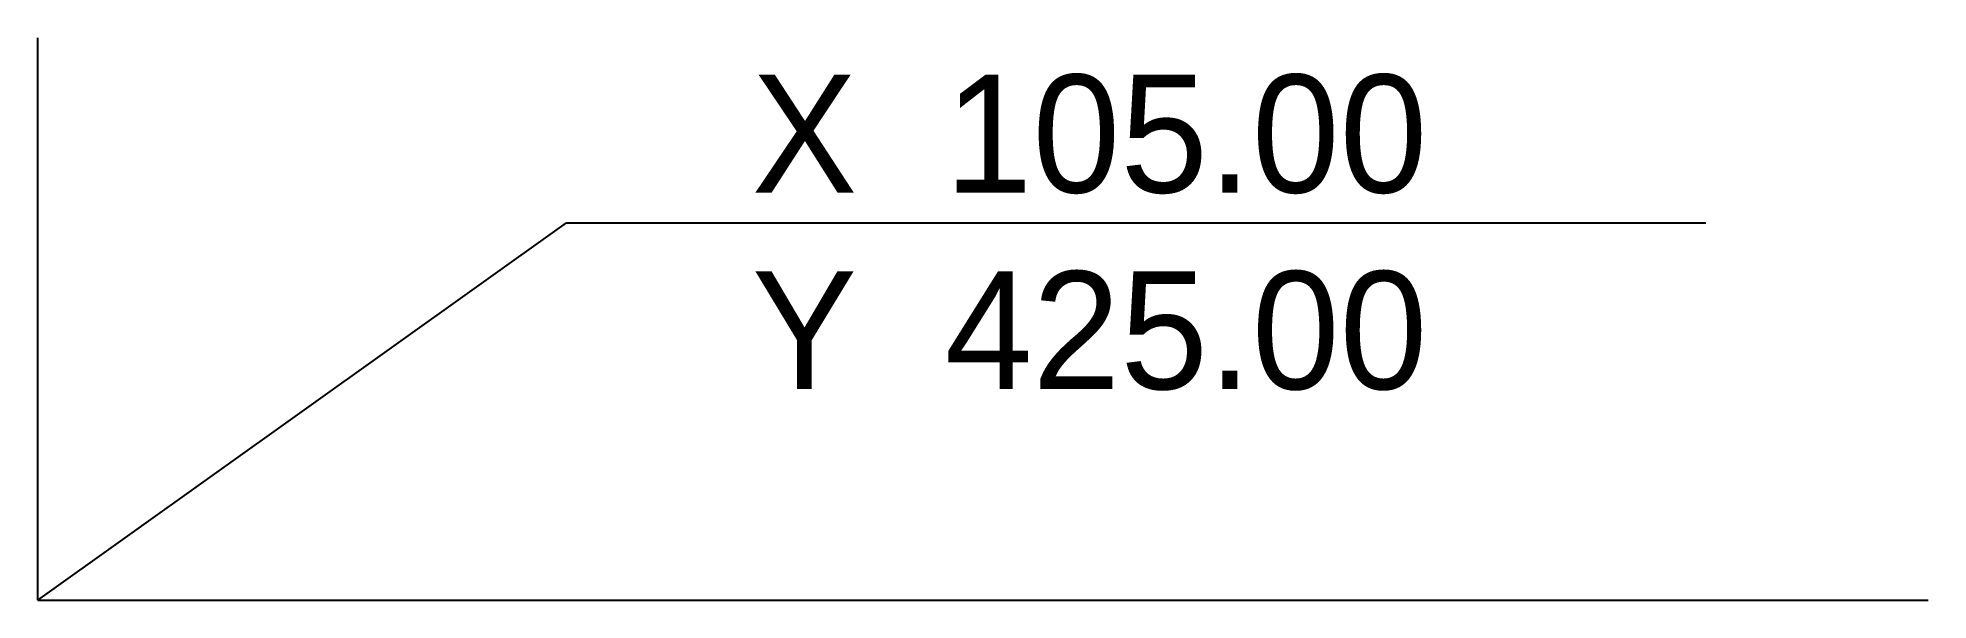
# Model space of a CAD drawing. Header units: metres. Extents: x 31149 to 34353, y 18110 to 19063.
import ezdxf

# ---------------------------------------------------------------- set-up
doc = ezdxf.new("R2010")
doc.units = ezdxf.units.M

msp = doc.modelspace()

# ---------------------------------------------------------------- linework, layer by layer
for p, q in [((31149.07, 18109.68), (32045.2, 18749.42)), ((32045.2, 18749.42), (33976.61, 18749.42))]:
    msp.add_line(p, q)
for points in [[(31149.07, 18109.68), (31149.07, 19063.4)], [(31149.07, 18109.68), (34353.28, 18109.68)]]:
    msp.add_lwpolyline(points)

# ---------------------------------------------------------------- texts
for s, p in [('X  105.00', (32359.38, 18800.89)), ('Y  425.00', (32359.38, 18467.56))]:
    msp.add_text(s, height=200).set_placement(p)

doc.saveas('drawing.dxf')
